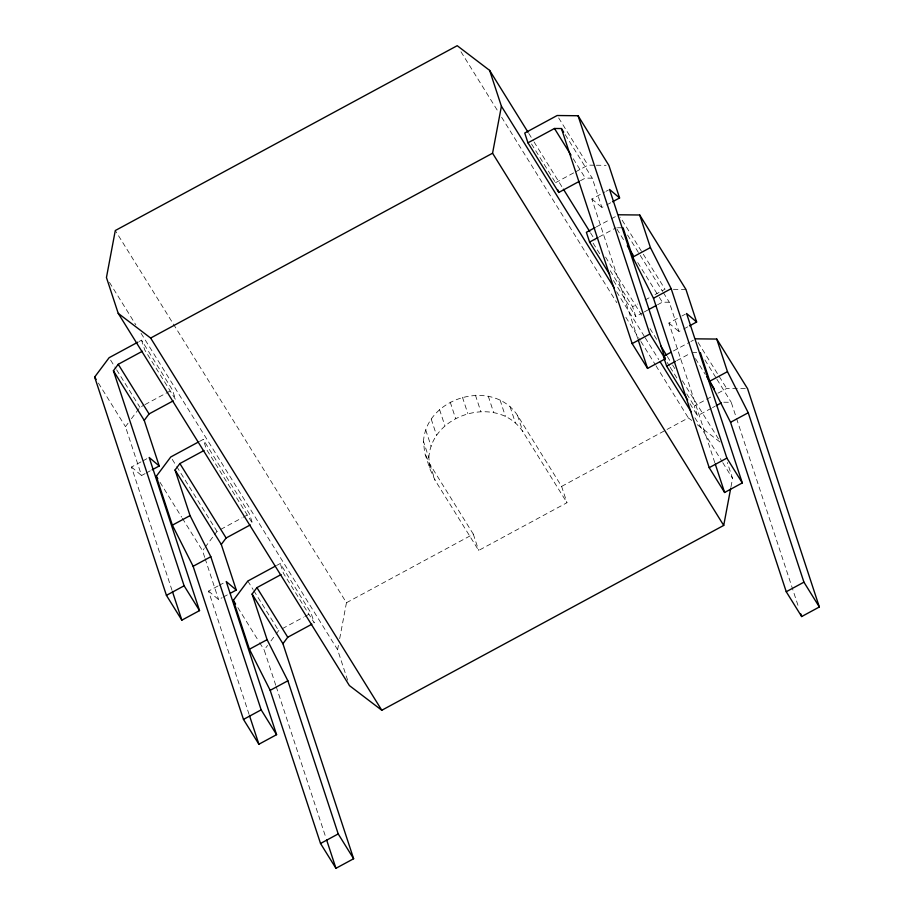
<?xml version="1.0" encoding="UTF-8"?>
<svg xmlns="http://www.w3.org/2000/svg" width="914" height="914" viewBox="0 0 914 914"><rect width="100%" height="100%" fill="white"/><g stroke="black" fill="none" stroke-linecap="round" stroke-linejoin="round"><path stroke-width="0.69" stroke-dasharray="4.57 3.43" d="M347.64 680.256L337.597 649.728L338.637 644.199M339.677 638.669L346.452 602.726L115.29 230.534M731.006 486.728L732.571 478.433L727.327 462.507M423.49 441.451C426.084 397.133 492.943 377.813 517.553 415.459L561.619 486.419L566.977 502.711L478.673 550.445L435.087 480.261L430.003 469.099L424.644 452.807L423.49 441.451L428.849 457.731L430.003 469.099M428.849 457.731C431.442 413.425 498.301 394.105 522.911 431.751L566.977 502.711M145.075 473.635L141.544 475.543L125.469 426.667L128.029 423.262M131.433 418.715L139.945 407.336L143.681 405.313M204.702 557.346L202.531 550.742L204.233 548.469M205.079 547.326L213.59 535.958M214.447 534.816L216.995 531.4L219.497 530.051M275.754 685.249L264.169 649.991L267.574 645.444M270.978 640.897L275.24 635.207M276.085 634.076L278.644 630.66L281.135 629.312M139.054 341.528L141.544 340.179L172.369 389.81L175.579 399.589L144.766 349.959L141.544 340.179M144.938 404.639L172.369 389.81M555.552 182.674L574.255 172.563M575.512 171.889L587.976 165.148L594.945 165.217M580.47 180.721L585.291 178.104L592.261 178.184L601.903 207.501L605.445 205.593M637.755 338.591L591.849 198.989L604.817 191.974M605.993 191.334L608.358 190.066M606.622 204.953L611.34 202.405M172.038 590.353L131.49 467.02L142.104 461.284M143.281 460.656L146.811 458.737M199.446 441.462L203.194 439.44L249.419 513.874L252.63 523.653L206.404 449.208L203.194 439.44M596.351 226.912L610.072 219.497M611.317 218.823L616.31 216.127M146.263 472.995L150.97 470.447M599.241 236.863L616.116 227.735M220.742 529.377L241.936 517.918M243.181 517.244L249.419 513.874M643.056 312.611L635.824 316.518L632.602 306.738L637.595 304.042M645.078 299.998L650.071 297.301M655.052 294.605L665.026 289.212L620.286 217.178M644.267 311.96L647.877 309.995M657.52 304.785L662.353 302.18L669.311 302.248L678.953 331.576L682.495 329.657M714.805 462.667L668.899 323.053L680.69 316.678M681.867 316.038L685.409 314.13M683.672 329.029L688.391 326.481M249.088 714.417L208.541 591.095L217.978 585.988M219.154 585.36L225.05 582.172M276.496 565.526L280.244 563.504L311.068 613.134L314.279 622.902L283.454 573.284L280.244 563.504M673.401 350.976L689.613 342.213M690.858 341.539L693.36 340.191M208.541 591.095L218.595 599.618L222.136 597.699M223.313 597.059L228.032 594.511M676.68 360.722L690.481 353.261M282.38 628.638L303.585 617.179M304.83 616.504L311.068 613.134M711.263 408.307L697.462 415.767L694.252 405.999L705.471 399.932M706.716 399.258L711.709 396.562M717.947 393.191L726.676 388.473L747.572 388.69M346.452 602.726L473.315 534.153L429.729 463.969L424.644 452.807M561.619 486.419L665.78 430.117M667.037 429.431L688.368 417.904L691.727 420.451M712.52 407.633L715.034 406.273M596.339 165.24L606.096 165.331M617.51 227.746L623.085 227.803M673.389 289.304L685.934 289.43M692.972 352.587L696.685 352.633M723.797 402.217L731.223 402.297L736.124 417.207M697.313 424.713L720.78 442.593M591.849 198.989L601.903 207.501M668.899 323.053L678.953 331.576M131.49 467.02L141.544 475.543M558.66 117.94L587.976 165.148M698.102 342.476L726.676 388.473M565.206 134.609L592.261 178.184M627.564 235.012L662.604 291.44M663.347 292.64L669.311 302.248M704.911 359.933L716.188 378.088M716.93 379.299L731.223 402.297M573.272 158.739L585.291 178.104M616.859 228.934L625.062 242.141M637.744 262.558L658.617 296.17M659.371 297.37L662.353 302.18M695.497 358.631L705.265 374.363M528.783 133.433L533.296 140.71M534.05 141.921L561.916 186.776M590.524 232.853L595.037 240.119M605.582 257.097L641.719 315.284M650.003 328.629L658.286 341.962M667.323 356.506L671.847 363.783M672.601 364.994L674.852 368.639M682.381 380.761L720.026 441.382M531.502 143.944L554.798 181.463M593.083 243.113L601.286 256.32M610.232 270.727L632.602 306.738M667.186 362.424L669.436 366.057M670.191 367.268L678.462 380.578M686.734 393.888L694.252 405.999M613.454 280.495L635.824 316.518M689.944 403.668L697.462 415.767M616.619 291.726L644.473 336.581M645.227 337.792L658.777 359.613M694.926 417.812L722.026 461.456M722.78 462.667L732.571 478.433M460.976 51.767L497.867 111.165M501.637 117.232L616.836 302.728M625.873 317.272L640.177 340.305M640.931 341.528L655.235 364.56M655.989 365.771L688.368 417.904M109.452 282.369L135.809 324.801M141.076 333.29L337.597 649.728M110.628 360.127L115.895 368.605M116.638 369.816L139.945 407.336M172.255 459.365L175.991 465.363M176.733 466.574L216.995 531.4M247.82 581.03L253.087 589.507M253.829 590.718L278.644 630.66M98.415 383.092L125.469 426.667M160.019 482.306L181.646 517.118M182.389 518.318L202.531 550.742M237.857 607.627L258.902 641.525M259.656 642.736L264.169 649.991M736.57 418.566L798.985 608.416M517.553 415.459L522.911 431.751M510.058 406.639L515.416 422.931M500.072 400.046L505.431 416.338M488.259 396.139L493.617 412.431M475.429 395.168L480.787 411.46M462.45 397.224L467.808 413.505M450.225 402.137L455.583 418.429M439.565 409.586L444.924 425.878M473.315 534.153L478.673 550.445M431.214 419.069L436.572 435.361M425.73 429.934L431.088 446.226M429.729 463.969L435.087 480.261M276.199 686.608L326.138 838.469M205.136 558.66L218.595 599.618"/><path stroke-width="1.37" d="M723.717 525.424L492.566 153.221L501.409 106.23L489.63 70.389L457.206 45.7L115.29 230.534L106.447 277.525L118.226 313.365L349.388 685.569L381.801 710.258L723.717 525.424L730.743 488.11M152.158 469.807L159.23 465.991L149.176 457.468L199.526 610.609L181.84 620.16L166.428 595.357L94.656 377.048L109.12 357.705L137.808 342.202M199.526 610.609L184.114 585.794L113.405 370.741L118.237 364.298L142.356 351.262M159.23 465.991L144.229 420.371L149.051 413.928L173.169 400.892M230.385 593.243L236.28 590.056L226.226 581.533L276.576 734.673L258.891 744.236L243.478 719.421L193.128 566.28L172.369 525.173L156.294 476.297L170.769 456.966L198.201 442.136M276.576 734.673L261.164 709.858L210.814 556.717L190.055 515.61L175.054 470.002L179.875 463.558L203.993 450.511M236.28 590.056L221.279 544.436L226.112 537.992L250.219 524.956M281.044 574.586L256.925 587.622L252.104 594.066L282.929 643.696L353.627 858.737L335.941 868.3L320.528 843.485L270.178 690.344L249.419 649.237L233.344 600.361L247.82 581.03L275.251 566.2M282.929 643.696L287.75 637.252L311.868 624.205M118.226 313.365L150.639 338.054L492.566 153.221M579.27 181.372L558.774 192.454L527.949 142.824L554.478 128.486L561.447 128.554L563.698 132.187M612.517 201.766L619.589 197.95L608.873 165.365L578.059 115.735L557.152 115.518L524.739 133.044L527.949 142.824M595.105 227.586L586.377 232.305L589.587 242.073L609.718 274.497M589.587 242.073L598.03 237.514M689.567 325.841L696.639 322.014L686.585 313.491L742.294 482.923L724.608 492.486L709.195 467.671L653.487 298.238L632.728 257.131L650.414 247.568L639.697 214.996L618.801 214.779M172.369 525.173L190.055 515.61M653.487 298.238L671.173 288.675L650.414 247.568M649.089 309.343L656.321 305.436M193.128 566.28L210.814 556.717M166.428 595.357L184.114 585.794M619.589 197.95L609.535 189.427L665.243 358.859L647.558 368.411L632.145 343.607L649.831 334.044L578.059 115.735M663.427 356.369L670.91 352.324M687.694 400.035L666.637 366.148L675.423 361.396M716.747 339.06L747.572 388.69L819.344 606.987L801.658 616.55L786.246 591.735L730.549 422.302L709.778 381.207L727.464 371.644L716.747 339.06L695.851 338.843M249.419 649.237L267.105 639.686L252.104 594.066M716.29 405.599L721.306 402.88M730.549 422.302L748.235 412.751L727.464 371.644M270.178 690.344L287.864 680.781L267.105 639.686M243.478 719.421L261.164 709.858M709.195 467.671L726.881 458.108L671.173 288.675M320.528 843.485L338.214 833.922L287.864 680.781M786.246 591.735L803.932 582.172L748.235 412.751M639.697 214.996L685.934 289.43L696.639 322.014M554.478 128.486L571.01 155.117M627.301 245.752L633.265 255.349M706.773 376.785L714.291 388.896M489.63 70.389L528.029 132.222M563.412 189.198L589.77 231.63M660.548 345.595L666.569 355.295M649.831 334.044L665.243 358.859M726.881 458.108L742.294 482.923M803.932 582.172L819.344 606.987M501.409 106.23L614.357 288.093M660.285 362.047L691.155 411.746M150.639 338.054L381.801 710.258M118.237 364.298L149.051 413.928M179.875 463.558L226.112 537.992M256.925 587.622L287.75 637.252M113.405 370.741L144.229 420.371M175.054 470.002L221.279 544.436M94.656 377.048L96.153 379.47M156.294 476.297L157.791 478.696M233.344 600.361L235.606 603.994M338.214 833.922L353.627 858.737M800.767 613.842L801.658 616.55M700.398 352.667L709.778 381.207M715.251 464.015L724.608 492.486M623.085 227.803L632.728 257.131M663.827 357.591L666.637 366.148M638.201 339.951L647.558 368.411M561.447 128.554L632.145 343.607M557.963 190.009L558.774 192.454M326.584 839.829L335.941 868.3M249.533 715.776L258.891 744.236M172.483 591.701L181.84 620.16"/></g></svg>
